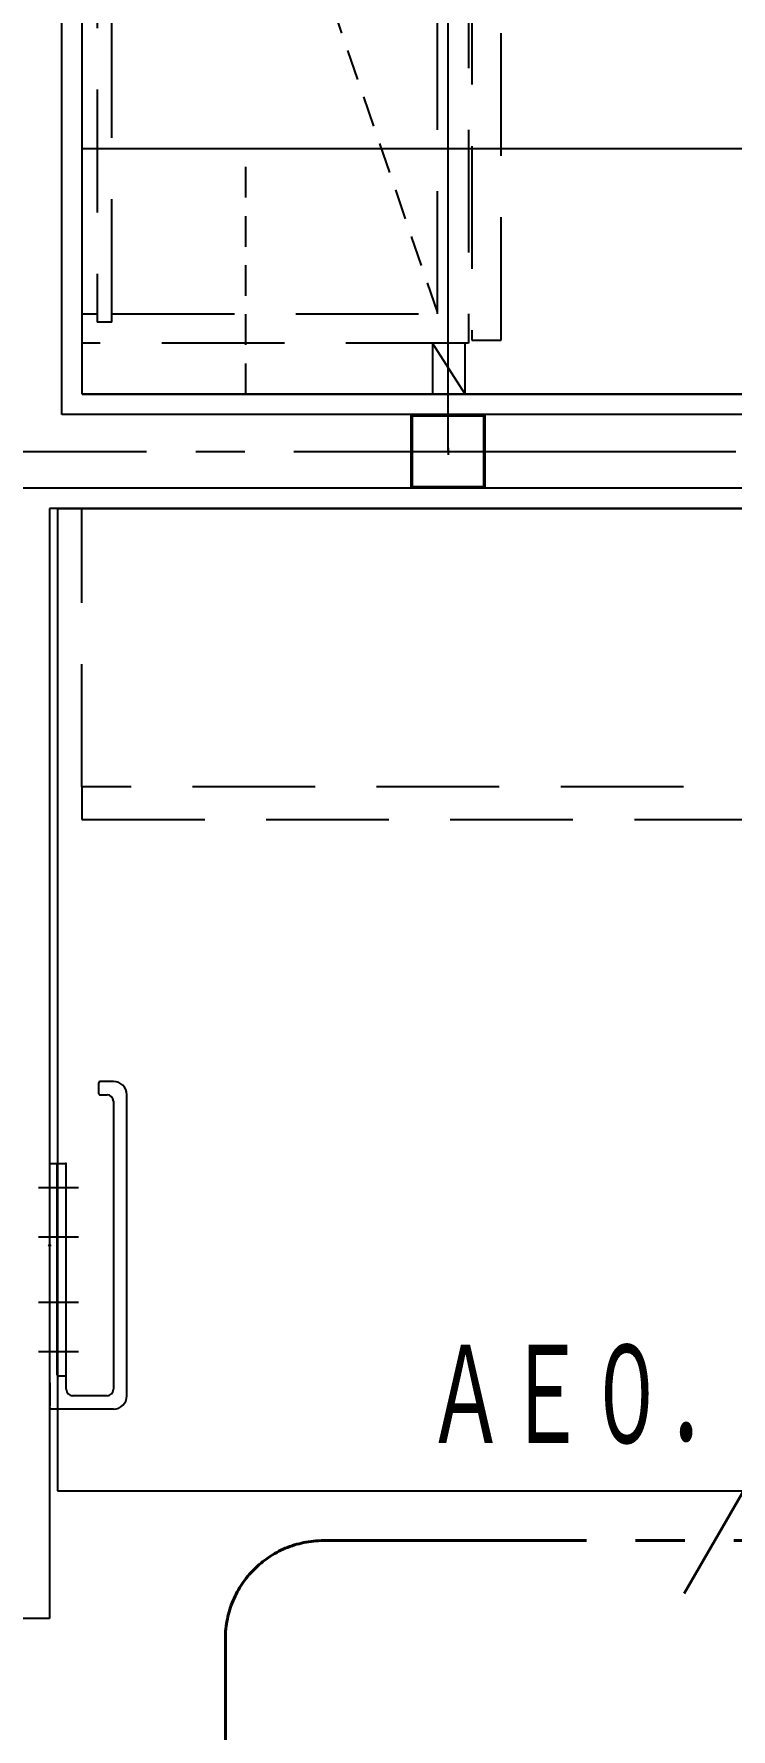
# Model space of a CAD drawing. Header units: millimetres. Extents: x 8300 to 125598, y -10383 to 40000.
# Drawn here: x 45113 to 45539, y 18739 to 19775 of the extents above; entities that cross this region are included whole.
import ezdxf
from ezdxf.enums import TextEntityAlignment as Align

# ---------------------------------------------------------------- set-up
doc = ezdxf.new("R2010")
doc.units = ezdxf.units.MM
doc.header["$LTSCALE"] = 300
for name, pattern in [('CADEWA_LINE5', [1.2, 0.9, -0.1, 0.1, -0.1]), ('DASH-N', [0.375, 0.25, -0.125]), ('DASH-S', [0.2, 0.125, -0.075])]:
    doc.linetypes.add(name, pattern=pattern)
doc.layers.add('E配T_その他－１', color=7, linetype='CONTINUOUS')
doc.layers.add('K建0_壁', color=7, linetype='CONTINUOUS')
doc.styles.add('MS Gothic2', font='msgothic.ttc', dxfattribs={"width": 0.8})

# ---------------------------------------------------------------- blocks, each defined once
blk = doc.blocks.new('ZGroup324', base_point=(46405.7, 18612.6))
at = {"layer": 'E配T_その他－１', "color": 1, "linetype": 'CADEWA_LINE5', "lineweight": 40}
for p, q in [((47611.1, 18854.6), (45290.4, 18854.6)), ((45230.4, 18794.6), (45230.4, 18619.9))]:
    blk.add_line(p, q, dxfattribs=at)
blk.add_arc((45290.4, 18794.6), 60, 90, 180, dxfattribs=at)
blk = doc.blocks.new('ZGroup325', base_point=(45546.1, 18908.8))
at = {"layer": 'E配T_その他－１', "color": 3, "linetype": 'Continuous', "lineweight": 30}
blk.add_line((45548.3, 18887.1), (45510.8, 18822.2), dxfattribs=at)
at = {"layer": 'E配T_その他－１', "color": 3, "lineweight": -3, "style": 'MS Gothic2', "width": 0.6}
blk.add_text('ＡＥ０．９－６Ｃ', height=60, dxfattribs=at).set_placement((45352.9, 18944.2), align=Align.MIDDLE_LEFT)

msp = doc.modelspace()

# ---------------------------------------------------------------- linework, layer by layer
at = {"layer": 'K建0_壁', "color": 250, "linetype": 'CADEWA_LINE5', "lineweight": -3}
for p, q in [((45366.5, 19520), (45366.5, 20616.3)), ((44912.3, 19520), (46678.5, 19520))]:
    msp.add_line(p, q, dxfattribs=at)
at = {"layer": 'K建0_壁', "color": 250, "linetype": 'Continuous', "lineweight": -3}
for p, q in [((45130.5, 19542.5), (45130.5, 20547.5)), ((45143, 19555), (45143, 20535)), ((46600, 19555), (45143, 19555)), ((45143, 19555), (46179.2, 19555)), ((46612.5, 19542.5), (45130.5, 19542.5)), ((45366.5, 19522.2), (45366.5, 19517.8)), ((45364.3, 19520), (45368.7, 19520)), ((46612.5, 19497.5), (45085.5, 19497.5)), ((46542.5, 19485), (45123, 19485)), ((45123, 19485), (45123, 18807)), ((45127.8, 19485), (46537.8, 19485)), ((45127.8, 19485), (45127.8, 18885)), ((45153.1, 19134.3), (45153.1, 19134.3)), ((45153.1, 19134.2), (45153.1, 19134.3)), ((45153.1, 19127.5), (45153.1, 19134.2)), ((45153.1, 19127.5), (45153.1, 19127.4)), ((45153.1, 19127.4), (45153.1, 19127.4)), ((45153.6, 19126.9), (45158.1, 19126.9)), ((45162.1, 19135.1), (45153.9, 19135.1)), ((45170.2, 18943), (45170.2, 19127)), ((45162, 19123), (45162, 18947)), ((45123.1, 19085), (45127.6, 19085)), ((45123.1, 19084), (45123.1, 19085)), ((45123.1, 18935.8), (45123.1, 19084)), ((45127.6, 19084), (45127.6, 19085)), ((45127.6, 18955.8), (45127.6, 19084)), ((45127.8, 19085), (45132.6, 19085)), ((45132.6, 19085), (45132.7, 19085)), ((45132.7, 19085), (45132.7, 19085)), ((45133.2, 18955.2), (45133.2, 19084.5)), ((45140.7, 19070), (45116.3, 19070)), ((45140.7, 19040), (45116.3, 19040)), ((45140.7, 19000), (45116.3, 19000)), ((45140.7, 18970), (45116.3, 18970)), ((45123.1, 18951), (45123.1, 18952)), ((45132.6, 18955), (45128.4, 18955)), ((45132.6, 18955), (45133.1, 18955)), ((45133.2, 18955), (45133.1, 18955)), ((45133.2, 18947), (45133.2, 18955)), ((45158.1, 18943.1), (45137.1, 18943.1)), ((45123.1, 18935.8), (45123.1, 18935)), ((45123.1, 18935), (45123.1, 18934.9)), ((45162.1, 18934.9), (45123.1, 18934.9)), ((45127.8, 18885), (46537.8, 18885)), ((45123, 18807), (43990, 18807))]:
    msp.add_line(p, q, dxfattribs=at)
at = {"layer": 'K建0_壁', "color": 250, "linetype": 'DASH-N', "lineweight": -3}
for p, q in [((45152, 20191), (45152, 19599)), ((45161, 19599), (45161, 20191)), ((45360, 19604), (45360, 20186)), ((45143, 19604), (45152, 19604)), ((45161, 19604), (45379, 19604)), ((45161, 19599), (45152, 19599)), ((45377, 19555), (45357, 19586))]:
    msp.add_line(p, q, dxfattribs=at)
at = {"layer": 'K建0_壁', "color": 250, "linetype": 'DASH-S', "lineweight": -3, "ltscale": 0.5}
for p, q in [((45360, 19605.2), (45161, 20186)), ((45243, 19555), (45243, 19705))]:
    msp.add_line(p, q, dxfattribs=at)
at = {"layer": 'K建0_壁', "color": 250, "linetype": 'DASH-N', "lineweight": -3}
for points in [[(45379, 20504), (45379, 19586), (45143, 19586), (45143, 20504)], [(45357, 19586), (45357, 19555), (45377, 19555), (45377, 19586)]]:
    msp.add_lwpolyline(points, dxfattribs=at)
for points in [[(45399, 19588), (45399, 20044), (45381, 20044), (45381, 19588)], [(45142.8, 19485), (46522.8, 19485), (46522.8, 19315), (45142.8, 19315)], [(45142.8, 19295), (46522.8, 19295), (46522.8, 19315), (45142.8, 19315)]]:
    msp.add_lwpolyline(points, close=True, dxfattribs=at)
at = {"layer": 'K建0_壁', "color": 250, "linetype": 'Continuous', "lineweight": -3}
for points in [[(45143, 19555), (45143, 19705), (46179.6, 19705)], [(45123.1, 18951), (45123.1, 18938), (45123.1, 18937)]]:
    msp.add_lwpolyline(points, dxfattribs=at)
for points in [[(45389, 19497.5), (45344, 19497.5), (45344, 19542.5), (45389, 19542.5)], [(45388.2, 19498.3), (45344.8, 19498.3), (45344.8, 19541.7), (45388.2, 19541.7)]]:
    msp.add_lwpolyline(points, close=True, dxfattribs=at)
msp.add_circle((45123.1, 19035), 0.5, dxfattribs=at)
for centre, radius, start, end in [((45153.9, 19134.3), 0.8, 90.0002, 179.9998), ((45153.6, 19127.4), 0.5, 180.0007, 269.9993), ((45158.1, 19123), 3.9, 0, 89.9997), ((45162.1, 19127), 8.1, 0, 90), ((45127.8, 19084.8), 0.2, 90, 180), ((45132.7, 19084.5), 0.5, 0, 90), ((45128.6, 18956), 1, 180, 270), ((45128.4, 18955.8), 0.8, 180, 270), ((45133, 18955.2), 0.2, 270, 0), ((45137.1, 18947), 3.9, 180.0003, 269.9997), ((45158.1, 18947), 3.9, 270.0003, 359.9997), ((45162.1, 18943), 8.1, 270, 360)]:
    msp.add_arc(centre, radius, start, end, dxfattribs=at)

# ---------------------------------------------------------------- block references
at = {"layer": 'E配T_その他－１', "linetype": 'Continuous', "lineweight": -3}
for name, p in [('ZGroup325', (45546.1, 18908.8)), ('ZGroup324', (46405.7, 18612.6))]:
    msp.add_blockref(name, p, dxfattribs=at)

doc.saveas('drawing.dxf')
